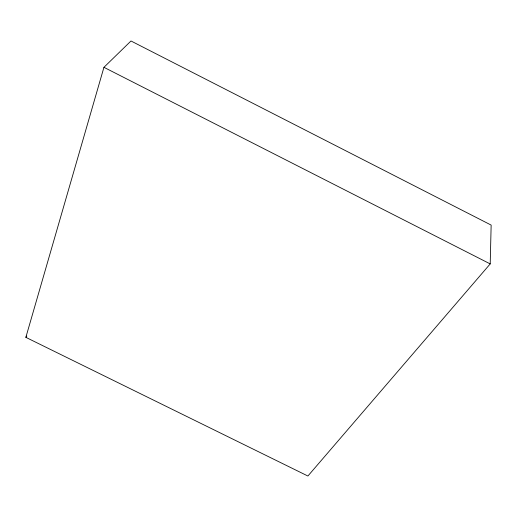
<?xml version="1.0" encoding="UTF-8"?>
<svg xmlns="http://www.w3.org/2000/svg" width="517" height="517" viewBox="0 0 517 517"><rect width="100%" height="100%" fill="white"/><g stroke="black" fill="none" stroke-linecap="round" stroke-linejoin="round"><path stroke-width="0.78" d="M490.206 263.909L491.15 225.089L130.988 40.979L103.943 67.32L25.85 337.349L307.899 476.021L490.206 263.909L103.943 67.32M25.85 337.349L26.781 336.063"/></g></svg>
